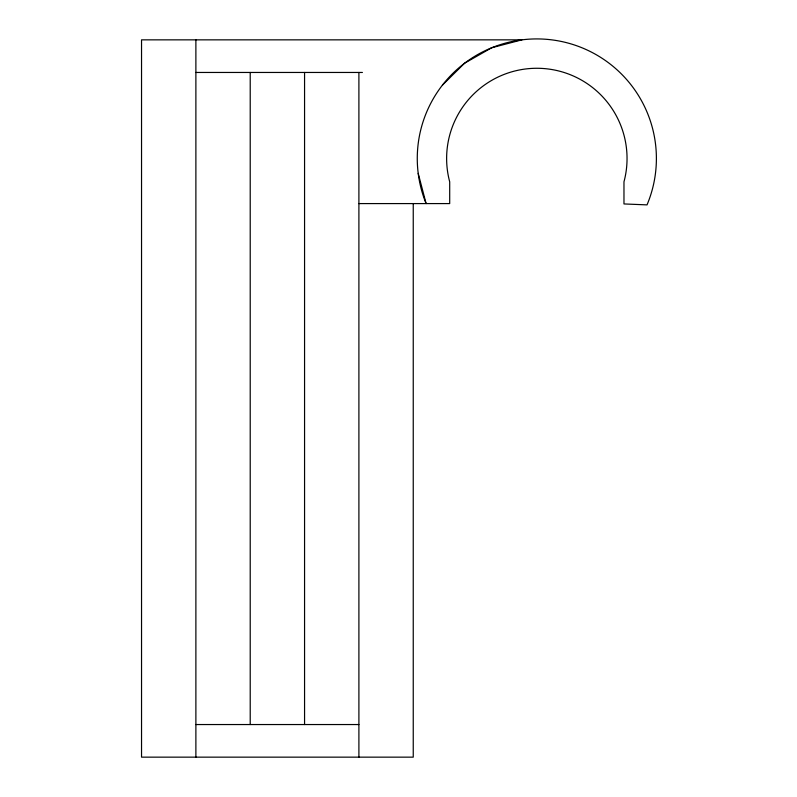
<?xml version="1.0" encoding="UTF-8"?>
<svg xmlns="http://www.w3.org/2000/svg" width="797" height="797" viewBox="0 0 797 797"><rect width="100%" height="100%" fill="white"/><g stroke="black" fill="none" stroke-linecap="round" stroke-linejoin="round"><path stroke-width="1.2" d="M442.415 85.14L464.611 63.192L491.729 47.75L521.925 39.85L141.537 39.85L141.537 757.15L413.245 757.15L413.245 203.584M195.883 72.457L362.416 72.457M358.899 203.584L449.697 203.584L449.697 181.826A90.21 90.21 0 0 1 536.839 68.273A90.21 90.21 0 0 1 623.971 181.826L623.971 203.942L647.025 204.879A119.56 119.56 0 0 0 537.537 38.923A119.56 119.56 0 0 0 426.106 203.584L418.206 173.387M195.883 724.543L358.899 724.543M358.899 72.457L358.899 757.15M304.564 72.457L304.564 724.543M250.218 72.457L250.218 724.543M195.883 39.85L195.883 757.15"/></g></svg>
